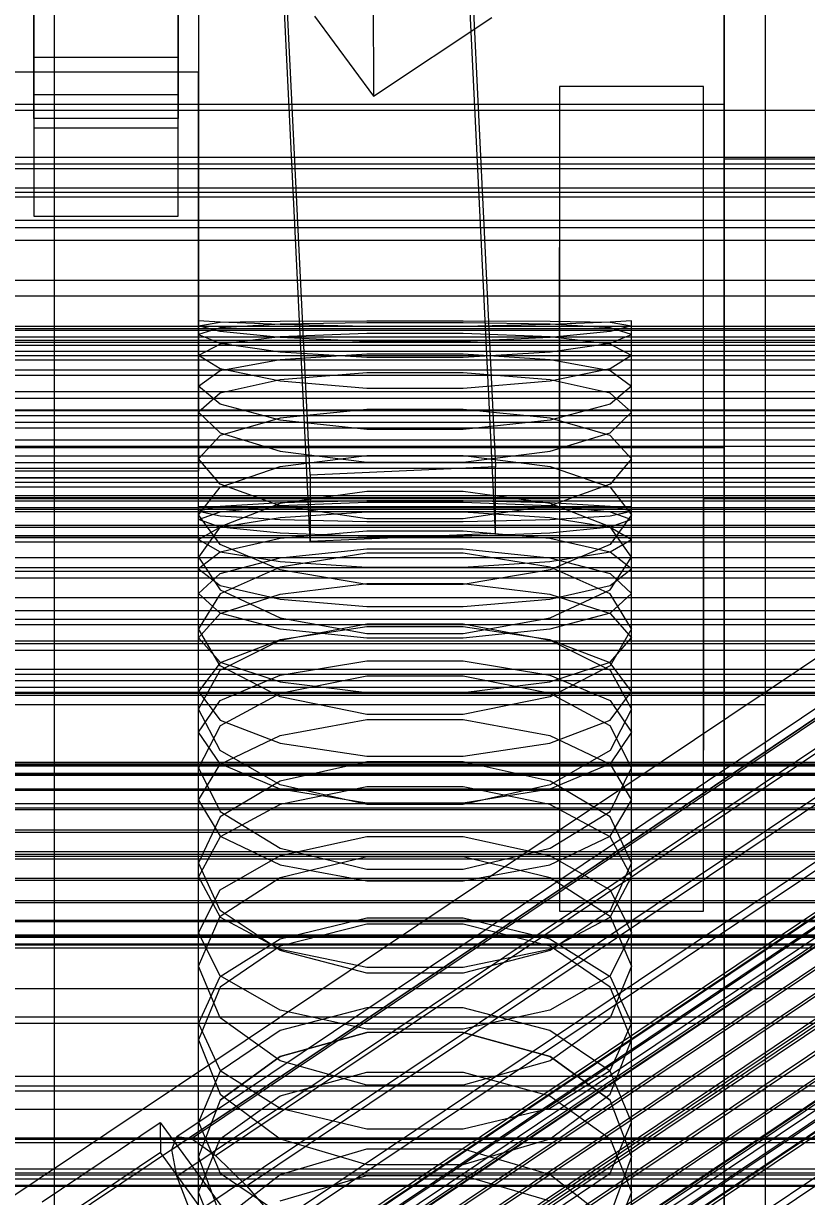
# Model space of a CAD drawing. Header units: millimetres. Extents: x -2500 to 58855, y -53268 to 6837.
# Drawn here: x 132 to 208, y -33967.7 to -33853.9 of the extents above; entities that cross this region are included whole.
import ezdxf

# ---------------------------------------------------------------- set-up
doc = ezdxf.new("R2010")
doc.units = ezdxf.units.MM
for name, color, linetype, lineweight in [('COTAS_O', 1, 'Continuous', 0), ('frontal_briquetadora', 7, 'Continuous', 0), ('frontal_C01', 7, 'Continuous', 0), ('frontal_C02', 7, 'Continuous', 0), ('frontal_C03', 7, 'Continuous', 0), ('frontal_secador', 7, 'Continuous', 0)]:
    doc.layers.add(name, color=color, linetype=linetype, lineweight=lineweight)
doc.dimstyles.new('R19_100', dxfattribs={"dimtxt": 250, "dimasz": 150, "dimexe": 150, "dimexo": 80, "dimgap": 100, "dimtad": 1, "dimtih": 1, "dimtoh": 1, "dimdsep": 46, "dimcen": 0.09, "dimadec": 0, "dimazin": 0, "dimtfac": 1, "dimtdec": 4, "dimtofl": 0, "dimtmove": 0, "dimatfit": 3, "dimfxl": 1, "dimtolj": 1, "dimtzin": 0, "dimarcsym": 0})

# ---------------------------------------------------------------- blocks, each defined once
blk = doc.blocks.new('*D39')
at = {"layer": 'COTAS_O', "color": 0, "lineweight": -2, "transparency": 16777216}
for p, q in [((-1725, -34320), (-1725, -33550)), ((1725, -34320), (1725, -33550)), ((-1575, -33700), (1575, -33700))]:
    blk.add_line(p, q, dxfattribs=at)
at = {"layer": 'COTAS_O', "color": 0, "transparency": 16777216}
for points in [[(-1575, -33675), (-1575, -33725), (-1725, -33700)], [(1575, -33675), (1575, -33725), (1725, -33700)]]:
    blk.add_solid(points, dxfattribs=at)
at = {"layer": 'Defpoints', "color": 0, "transparency": 16777216}
for p in [(1725, -33700), (-1725, -34400), (1725, -34400)]:
    blk.add_point(p, dxfattribs=at)
blk = doc.blocks.new('*D42')
at = {"layer": 'COTAS_O', "color": 0, "lineweight": -2, "transparency": 16777216}
for p, q in [((-570, -33700), (200, -33700)), ((50, -34750), (50, -33850)), ((-570, -34900), (200, -34900))]:
    blk.add_line(p, q, dxfattribs=at)
at = {"layer": 'COTAS_O', "color": 0, "transparency": 16777216}
for points in [[(25, -33850), (75, -33850), (50, -33700)], [(25, -34750), (75, -34750), (50, -34900)]]:
    blk.add_solid(points, dxfattribs=at)
at = {"layer": 'Defpoints', "color": 0, "transparency": 16777216}
for p in [(-650, -33700), (50, -33700), (-650, -34900)]:
    blk.add_point(p, dxfattribs=at)

msp = doc.modelspace()

# ---------------------------------------------------------------- linework, layer by layer
at = {"layer": 'frontal_briquetadora'}
for p, q in [((200, -33765), (200, -33920)), ((204, -33920), (204, -33765)), ((200, -33835.819), (200, -33854.32)), ((200, -33854.679), (200, -33841.77)), ((200, -33842.57), (200, -33855.32)), ((200, -33861.773), (200, -33843.865)), ((200, -33845.006), (200, -33862.803)), ((200, -33848.563), (200, -33859.811)), ((200, -33860.322), (200, -33849.302)), ((200, -33869.692), (200, -33852.858)), ((200, -33854.32), (200, -33870.936)), ((200, -33863.7), (200, -33854.679)), ((200, -33855.32), (200, -33864.056)), ((200, -33859.811), (200, -33866.154)), ((184, -33860), (184, -33940)), ((198, -33860), (184, -33860)), ((198, -33940), (198, -33860)), ((200, -33866.336), (200, -33860.322)), ((200, -33861.773), (-160, -33861.773)), ((200, -33877.066), (200, -33861.773)), ((200, -33862.803), (200, -33877.883)), ((200, -33867.047), (200, -33863.7)), ((200, -33864.056), (200, -33867.047)), ((200, -33866.154), (200, -33866.336)), ((480, -33867.047), (200, -33867.047)), ((200, -33883.135), (200, -33869.692)), ((200, -33870.936), (200, -33884.039)), ((184, -33880.454), (184, -33875.627)), ((198, -33880.454), (198, -33875.627)), ((200, -33888.245), (200, -33877.066)), ((200, -33877.883), (200, -33888.77)), ((184, -33889.153), (184, -33880.454)), ((198, -33889.153), (198, -33880.454)), ((151.08, -33882.856), (149, -33882.75)), ((149, -33900.75), (149, -33882.75)), ((149, -33883.222), (151.08, -33882.881)), ((151.08, -33883.775), (149, -33883.222)), ((149, -33901.201), (149, -33883.222)), ((151.08, -33883.423), (149, -33884.062)), ((151.08, -33882.881), (156.906, -33882.76)), ((156.906, -33883.094), (151.08, -33882.856)), ((156.906, -33883.063), (151.08, -33883.423)), ((156.906, -33884.371), (151.08, -33883.775)), ((156.906, -33882.76), (165.326, -33882.752)), ((165.326, -33882.922), (156.906, -33883.063)), ((165.326, -33883.285), (156.906, -33883.094)), ((165.326, -33882.752), (174.674, -33882.752)), ((174.674, -33882.922), (165.326, -33882.922)), ((174.674, -33883.285), (165.326, -33883.285)), ((174.674, -33882.752), (183.094, -33882.76)), ((183.094, -33883.063), (174.674, -33882.922)), ((183.094, -33883.094), (174.674, -33883.285)), ((183.094, -33882.76), (188.92, -33882.881)), ((188.92, -33882.856), (183.094, -33883.094)), ((188.92, -33883.423), (183.094, -33883.063)), ((188.92, -33883.775), (183.094, -33884.371)), ((191, -33882.75), (188.92, -33882.856)), ((188.92, -33882.881), (191, -33883.222)), ((191, -33883.222), (188.92, -33883.775)), ((191, -33884.062), (188.92, -33883.423)), ((191, -33900.75), (191, -33882.75)), ((191, -33901.201), (191, -33883.222)), ((200, -33883.253), (200, -33882.75)), ((200, -33883.285), (200, -33882.75)), ((200, -33882.75), (200, -33883.222)), ((200, -33891.871), (200, -33883.135)), ((200, -33883.222), (200, -33884.7)), ((200, -33884.763), (200, -33883.253)), ((200, -33884.826), (200, -33883.285)), ((149, -33902.002), (149, -33884.062)), ((149, -33884.062), (151.08, -33884.912)), ((156.906, -33884.304), (151.08, -33885.021)), ((151.08, -33884.912), (156.906, -33885.746)), ((165.326, -33883.964), (156.906, -33884.304)), ((165.326, -33884.761), (156.906, -33884.371)), ((174.674, -33883.964), (165.326, -33883.964)), ((174.674, -33884.761), (165.326, -33884.761)), ((183.094, -33884.304), (174.674, -33883.964)), ((183.094, -33884.371), (174.674, -33884.761)), ((188.92, -33885.021), (183.094, -33884.304)), ((183.094, -33885.746), (188.92, -33884.912)), ((188.92, -33884.912), (191, -33884.062)), ((191, -33902.002), (191, -33884.062)), ((200, -33884.039), (200, -33892.346)), ((200, -33884.7), (200, -33887.18)), ((200, -33887.273), (200, -33884.763)), ((200, -33887.368), (200, -33884.826)), ((151.08, -33885.021), (149, -33886.106)), ((149, -33903.952), (149, -33886.106)), ((151.08, -33887.4), (149, -33886.106)), ((156.906, -33885.746), (165.326, -33886.268)), ((156.906, -33886.485), (165.326, -33885.947)), ((165.326, -33885.947), (174.674, -33885.947)), ((174.674, -33886.268), (183.094, -33885.746)), ((174.674, -33885.947), (183.094, -33886.485)), ((191, -33886.106), (188.92, -33885.021)), ((191, -33886.106), (188.92, -33887.4)), ((191, -33903.952), (191, -33886.106)), ((151.08, -33887.559), (156.906, -33886.485)), ((165.326, -33886.268), (174.674, -33886.268)), ((183.094, -33886.485), (188.92, -33887.559)), ((200, -33887.18), (200, -33890.655)), ((149, -33889.086), (151.08, -33887.559)), ((156.906, -33888.59), (151.08, -33887.4)), ((165.326, -33887.791), (156.906, -33888.46)), ((174.674, -33887.791), (165.326, -33887.791)), ((183.094, -33888.46), (174.674, -33887.791)), ((188.92, -33887.4), (183.094, -33888.59)), ((188.92, -33887.559), (191, -33889.086)), ((200, -33890.779), (200, -33887.273)), ((200, -33890.905), (200, -33887.368)), ((200, -33894.218), (200, -33888.245)), ((151.08, -33890.822), (149, -33889.086)), ((149, -33906.796), (149, -33889.086)), ((156.906, -33888.46), (151.08, -33889.77)), ((165.326, -33889.308), (156.906, -33888.59)), ((174.674, -33889.308), (165.326, -33889.308)), ((183.094, -33888.59), (174.674, -33889.308)), ((188.92, -33889.77), (183.094, -33888.46)), ((184, -33900), (184, -33889.153)), ((191, -33889.086), (188.92, -33890.822)), ((191, -33906.796), (191, -33889.086)), ((198, -33900), (198, -33889.153)), ((200, -33888.77), (200, -33894.399)), ((151.08, -33889.77), (149, -33891.591)), ((191, -33891.591), (188.92, -33889.77)), ((200, -33890.655), (200, -33895.117)), ((149, -33909.185), (149, -33891.591)), ((149, -33891.591), (151.08, -33893.618)), ((156.906, -33892.364), (151.08, -33890.822)), ((165.326, -33891.333), (156.906, -33892.198)), ((174.674, -33891.333), (165.326, -33891.333)), ((183.094, -33892.198), (174.674, -33891.333)), ((188.92, -33890.822), (183.094, -33892.364)), ((188.92, -33893.618), (191, -33891.591)), ((191, -33909.185), (191, -33891.591)), ((200, -33895.272), (200, -33890.779)), ((200, -33895.428), (200, -33890.905)), ((156.906, -33892.198), (151.08, -33893.859)), ((165.326, -33893.278), (156.906, -33892.364)), ((183.094, -33892.364), (174.674, -33893.277)), ((188.92, -33893.859), (183.094, -33892.198)), ((200, -33895.045), (200, -33891.871)), ((200, -33892.346), (200, -33895.045)), ((151.08, -33893.859), (149, -33896.116)), ((151.08, -33893.618), (156.906, -33895.393)), ((174.674, -33893.277), (165.326, -33893.278)), ((183.094, -33895.393), (188.92, -33893.618)), ((191, -33896.116), (188.92, -33893.859)), ((200, -33895.045), (-160, -33895.045)), ((200, -33894.399), (200, -33894.218)), ((200, -33895.117), (200, -33900.553)), ((151.08, -33898.576), (149, -33896.116)), ((149, -33913.502), (149, -33896.116)), ((156.906, -33895.393), (165.326, -33896.435)), ((156.906, -33896.858), (165.326, -33895.8)), ((165.326, -33895.8), (174.674, -33895.8)), ((174.674, -33896.435), (183.094, -33895.393)), ((174.674, -33895.8), (183.094, -33896.858)), ((191, -33896.116), (188.92, -33898.576)), ((191, -33913.502), (191, -33896.116)), ((200, -33900.739), (200, -33895.272)), ((200, -33900.925), (200, -33895.428)), ((151.08, -33898.867), (156.906, -33896.858)), ((165.326, -33896.435), (174.674, -33896.435)), ((183.094, -33896.858), (188.92, -33898.867)), ((156.906, -33900.697), (151.08, -33898.576)), ((188.92, -33898.576), (183.094, -33900.697)), ((149, -33901.553), (151.08, -33898.867)), ((165.326, -33899.285), (156.906, -33900.472)), ((174.674, -33899.285), (165.326, -33899.285)), ((183.094, -33900.472), (174.674, -33899.285)), ((188.92, -33898.867), (191, -33901.553)), ((184, -33900), (-194, -33900)), ((149, -33900.75), (151.08, -33900.75)), ((151.08, -33900.754), (149, -33901.201)), ((156.907, -33900.395), (151.08, -33900.754)), ((156.906, -33900.472), (151.08, -33902.709)), ((151.08, -33901.257), (156.907, -33900.66)), ((151.08, -33900.75), (156.907, -33900.75)), ((165.326, -33901.931), (156.906, -33900.697)), ((165.327, -33900.196), (156.907, -33900.395)), ((156.907, -33900.66), (165.327, -33900.329)), ((156.907, -33900.75), (165.327, -33900.75)), ((174.673, -33900.196), (165.327, -33900.196)), ((165.327, -33900.329), (174.673, -33900.329)), ((165.327, -33900.75), (174.673, -33900.75)), ((183.093, -33900.395), (174.673, -33900.196)), ((174.673, -33900.329), (183.093, -33900.66)), ((174.673, -33900.75), (183.093, -33900.75)), ((183.094, -33900.697), (174.674, -33901.931)), ((188.92, -33900.754), (183.093, -33900.395)), ((183.093, -33900.66), (188.92, -33901.257)), ((183.093, -33900.75), (188.92, -33900.75)), ((188.92, -33902.709), (183.094, -33900.472)), ((184, -33900), (184, -33910.847)), ((188.92, -33900.75), (191, -33900.75)), ((191, -33901.201), (188.92, -33900.754)), ((210, -33900), (198, -33900)), ((198, -33900), (198, -33910.847)), ((200, -33900.553), (200, -33906.951)), ((200, -33907.167), (200, -33900.739)), ((149, -33901.201), (151.08, -33901.648)), ((149, -33902.002), (151.08, -33901.257)), ((151.08, -33904.442), (149, -33901.553)), ((149, -33918.691), (149, -33901.553)), ((151.08, -33902.746), (149, -33902.002)), ((151.08, -33901.648), (156.907, -33902.006)), ((151.08, -33902.762), (156.907, -33901.809)), ((156.907, -33901.809), (165.327, -33901.279)), ((156.907, -33902.006), (165.327, -33902.205)), ((174.674, -33901.931), (165.326, -33901.931)), ((165.327, -33901.279), (174.673, -33901.279)), ((174.673, -33901.279), (183.093, -33901.809)), ((174.673, -33902.205), (183.093, -33902.006)), ((183.093, -33902.006), (188.92, -33901.648)), ((183.093, -33901.809), (188.92, -33902.762)), ((188.92, -33901.648), (191, -33901.201)), ((188.92, -33901.257), (191, -33902.002)), ((191, -33901.553), (188.92, -33904.442)), ((191, -33902.002), (188.92, -33902.746)), ((191, -33918.691), (191, -33901.553)), ((200, -33907.383), (200, -33900.925)), ((151.08, -33902.709), (149, -33905.679)), ((149, -33903.952), (151.08, -33902.762)), ((156.907, -33903.344), (151.08, -33902.746)), ((165.327, -33903.131), (156.907, -33903.856)), ((165.327, -33902.205), (174.673, -33902.205)), ((174.673, -33903.131), (165.327, -33903.131)), ((183.093, -33903.856), (174.673, -33903.131)), ((188.92, -33902.746), (183.093, -33903.344)), ((191, -33905.679), (188.92, -33902.709)), ((188.92, -33902.762), (191, -33903.952)), ((149, -33903.952), (151.08, -33905.141)), ((156.907, -33903.856), (151.08, -33905.165)), ((165.327, -33903.675), (156.907, -33903.344)), ((174.673, -33903.675), (165.327, -33903.675)), ((183.093, -33903.344), (174.673, -33903.675)), ((188.92, -33905.165), (183.093, -33903.856)), ((188.92, -33905.141), (191, -33903.952)), ((151.08, -33905.165), (149, -33906.796)), ((156.906, -33906.903), (151.08, -33904.442)), ((151.08, -33905.141), (156.907, -33906.095)), ((165.326, -33905.267), (156.906, -33906.643)), ((156.907, -33905.719), (165.327, -33904.863)), ((174.674, -33905.267), (165.326, -33905.267)), ((165.327, -33904.863), (174.673, -33904.863)), ((174.673, -33904.863), (183.093, -33905.719)), ((183.094, -33906.643), (174.674, -33905.267)), ((183.093, -33906.095), (188.92, -33905.141)), ((188.92, -33904.442), (183.094, -33906.903)), ((191, -33906.796), (188.92, -33905.165)), ((149, -33922.627), (149, -33905.679)), ((149, -33905.679), (151.08, -33908.849)), ((151.08, -33907.261), (156.907, -33905.719)), ((156.907, -33906.095), (165.327, -33906.624)), ((174.673, -33906.624), (183.093, -33906.095)), ((183.093, -33905.719), (188.92, -33907.261)), ((188.92, -33908.849), (191, -33905.679)), ((191, -33922.627), (191, -33905.679)), ((149, -33906.796), (151.08, -33908.427)), ((149, -33909.185), (151.08, -33907.261)), ((156.906, -33906.643), (151.08, -33909.219)), ((165.326, -33908.325), (156.906, -33906.903)), ((165.327, -33906.624), (174.673, -33906.624)), ((183.094, -33906.903), (174.674, -33908.325)), ((188.92, -33909.219), (183.094, -33906.643)), ((188.92, -33908.427), (191, -33906.796)), ((188.92, -33907.261), (191, -33909.185)), ((200, -33906.951), (200, -33914.294)), ((200, -33914.539), (200, -33907.167)), ((200, -33914.784), (200, -33907.383)), ((151.08, -33908.427), (156.907, -33909.735)), ((151.08, -33908.849), (156.906, -33911.534)), ((156.907, -33909.253), (165.327, -33908.203)), ((174.674, -33908.325), (165.326, -33908.325)), ((165.327, -33908.203), (174.673, -33908.203)), ((174.673, -33908.203), (183.093, -33909.253)), ((183.093, -33909.735), (188.92, -33908.427)), ((183.094, -33911.534), (188.92, -33908.849)), ((151.08, -33911.108), (149, -33909.185)), ((151.08, -33909.219), (149, -33912.608)), ((151.08, -33911.144), (156.907, -33909.253)), ((156.907, -33909.735), (165.327, -33910.461)), ((174.673, -33910.461), (183.093, -33909.735)), ((183.093, -33909.253), (188.92, -33911.144)), ((191, -33909.185), (188.92, -33911.108)), ((191, -33912.608), (188.92, -33909.219)), ((149, -33913.502), (151.08, -33911.144)), ((156.907, -33912.651), (151.08, -33911.108)), ((165.327, -33910.461), (174.673, -33910.461)), ((188.92, -33911.108), (183.093, -33912.651)), ((184, -33910.847), (184, -33919.546)), ((188.92, -33911.144), (191, -33913.502)), ((198, -33910.847), (198, -33919.546)), ((156.906, -33911.534), (165.326, -33913.08)), ((156.906, -33913.701), (165.326, -33912.14)), ((165.326, -33912.14), (174.674, -33912.14)), ((174.674, -33913.08), (183.094, -33911.534)), ((174.674, -33912.14), (183.094, -33913.701)), ((151.08, -33916.193), (149, -33912.608)), ((149, -33929.238), (149, -33912.608)), ((165.327, -33912.428), (156.907, -33913.668)), ((165.327, -33913.507), (156.907, -33912.651)), ((165.326, -33913.08), (174.674, -33913.08)), ((174.673, -33912.428), (165.327, -33912.428)), ((183.093, -33913.668), (174.673, -33912.428)), ((183.093, -33912.651), (174.673, -33913.507)), ((191, -33912.608), (188.92, -33916.193)), ((191, -33929.238), (191, -33912.608)), ((149, -33913.502), (151.08, -33915.861)), ((156.907, -33913.668), (151.08, -33915.903)), ((151.08, -33916.61), (156.906, -33913.701)), ((174.673, -33913.507), (165.327, -33913.507)), ((188.92, -33915.903), (183.093, -33913.668)), ((183.094, -33913.701), (188.92, -33916.61)), ((188.92, -33915.861), (191, -33913.502)), ((200, -33914.294), (200, -33922.563)), ((200, -33922.836), (200, -33914.539)), ((200, -33923.11), (200, -33914.784)), ((151.08, -33915.903), (149, -33918.691)), ((149, -33920.41), (151.08, -33916.61)), ((151.08, -33915.861), (156.907, -33917.752)), ((156.906, -33919.209), (151.08, -33916.193)), ((156.907, -33917.096), (165.327, -33915.73)), ((165.327, -33915.73), (174.673, -33915.73)), ((174.673, -33915.73), (183.093, -33917.096)), ((183.093, -33917.752), (188.92, -33915.861)), ((188.92, -33916.193), (183.094, -33919.209)), ((191, -33918.691), (188.92, -33915.903)), ((188.92, -33916.61), (191, -33920.41)), ((151.08, -33919.558), (156.907, -33917.096)), ((165.326, -33917.209), (156.906, -33918.891)), ((156.907, -33917.752), (165.327, -33918.801)), ((174.674, -33917.209), (165.326, -33917.209)), ((174.673, -33918.801), (183.093, -33917.752)), ((183.094, -33918.891), (174.674, -33917.209)), ((183.093, -33917.096), (188.92, -33919.558)), ((149, -33918.691), (151.08, -33921.478)), ((156.906, -33918.891), (151.08, -33922.018)), ((165.327, -33918.801), (174.673, -33918.801)), ((188.92, -33922.018), (183.094, -33918.891)), ((188.92, -33921.478), (191, -33918.691)), ((200, -33920), (-160, -33920)), ((149, -33922.627), (151.08, -33919.558)), ((165.326, -33920.937), (156.906, -33919.209)), ((183.094, -33919.209), (174.674, -33920.937)), ((184, -33919.546), (184, -33924.373)), ((188.92, -33919.558), (191, -33922.627)), ((198, -33919.546), (198, -33924.373)), ((204, -33920), (200, -33920)), ((200, -33920), (200, -34100)), ((204, -34100), (204, -33920)), ((151.08, -33924.402), (149, -33920.41)), ((149, -33936.682), (149, -33920.41)), ((156.907, -33922.955), (165.327, -33921.403)), ((174.674, -33920.937), (165.326, -33920.937)), ((165.327, -33921.403), (174.673, -33921.403)), ((174.673, -33921.403), (183.093, -33922.955)), ((191, -33920.41), (188.92, -33924.402)), ((191, -33936.682), (191, -33920.41)), ((151.08, -33922.018), (149, -33926.087)), ((151.08, -33921.478), (156.907, -33923.713)), ((183.093, -33923.713), (188.92, -33921.478)), ((191, -33926.087), (188.92, -33922.018)), ((151.08, -33925.697), (149, -33922.627)), ((151.08, -33925.751), (156.907, -33922.955)), ((183.093, -33922.955), (188.92, -33925.751)), ((191, -33922.627), (188.92, -33925.697)), ((200, -33922.563), (200, -33931.737)), ((200, -33932.038), (200, -33922.836)), ((200, -33932.339), (200, -33923.11)), ((156.906, -33927.741), (151.08, -33924.402)), ((156.907, -33923.713), (165.327, -33924.953)), ((174.673, -33924.953), (183.093, -33923.713)), ((188.92, -33924.402), (183.094, -33927.741)), ((149, -33929.238), (151.08, -33925.751)), ((156.907, -33928.158), (151.08, -33925.697)), ((165.326, -33925.528), (156.906, -33927.39)), ((174.674, -33925.528), (165.326, -33925.528)), ((165.327, -33924.953), (174.673, -33924.953)), ((183.094, -33927.39), (174.674, -33925.528)), ((188.92, -33925.697), (183.093, -33928.158)), ((188.92, -33925.751), (191, -33929.238)), ((149, -33942.099), (149, -33926.087)), ((149, -33926.087), (151.08, -33930.345)), ((188.92, -33930.345), (191, -33926.087)), ((191, -33942.099), (191, -33926.087)), ((156.906, -33927.39), (151.08, -33930.837)), ((165.326, -33929.647), (156.906, -33927.741)), ((165.327, -33927.928), (156.907, -33929.662)), ((165.327, -33929.524), (156.907, -33928.158)), ((174.673, -33927.928), (165.327, -33927.928)), ((183.093, -33929.662), (174.673, -33927.928)), ((183.093, -33928.158), (174.673, -33929.524)), ((183.094, -33927.741), (174.674, -33929.647)), ((188.92, -33930.837), (183.094, -33927.39)), ((149, -33929.238), (151.08, -33932.725)), ((188.92, -33932.725), (191, -33929.238)), ((156.907, -33929.662), (151.08, -33932.786)), ((151.08, -33930.345), (156.906, -33933.895)), ((174.674, -33929.647), (165.326, -33929.647)), ((174.673, -33929.524), (165.327, -33929.524)), ((188.92, -33932.786), (183.093, -33929.662)), ((183.094, -33933.895), (188.92, -33930.345)), ((151.08, -33930.837), (149, -33935.302)), ((191, -33935.302), (188.92, -33930.837)), ((151.08, -33932.725), (156.907, -33935.521)), ((156.907, -33934.597), (165.327, -33932.744)), ((165.327, -33932.744), (174.673, -33932.744)), ((174.673, -33932.744), (183.093, -33934.597)), ((183.093, -33935.521), (188.92, -33932.725)), ((200, -33931.737), (200, -33941.791)), ((200, -33942.119), (200, -33932.038)), ((200, -33942.448), (200, -33932.339)), ((151.08, -33932.786), (149, -33936.682)), ((156.906, -33933.895), (165.326, -33935.917)), ((174.674, -33935.917), (183.094, -33933.895)), ((191, -33936.682), (188.92, -33932.786)), ((151.08, -33937.935), (156.907, -33934.597)), ((156.906, -33936.726), (165.326, -33934.689)), ((165.326, -33934.689), (174.674, -33934.689)), ((174.674, -33934.689), (183.094, -33936.726)), ((183.093, -33934.597), (188.92, -33937.935)), ((151.08, -33939.949), (149, -33935.302)), ((149, -33950.89), (149, -33935.302)), ((156.907, -33935.521), (165.327, -33937.073)), ((165.326, -33935.917), (174.674, -33935.917)), ((174.673, -33937.073), (183.093, -33935.521)), ((191, -33935.302), (188.92, -33939.949)), ((191, -33950.89), (191, -33935.302)), ((149, -33936.682), (151.08, -33940.578)), ((151.08, -33940.485), (156.906, -33936.726)), ((165.327, -33937.073), (174.673, -33937.073)), ((183.094, -33936.726), (188.92, -33940.485)), ((188.92, -33940.578), (191, -33936.682)), ((149, -33942.099), (151.08, -33937.935)), ((188.92, -33937.935), (191, -33942.099)), ((149, -33945.334), (151.08, -33940.485)), ((156.906, -33943.808), (151.08, -33939.949)), ((151.08, -33940.578), (156.907, -33943.702)), ((156.907, -33942.681), (165.327, -33940.653)), ((165.327, -33940.653), (174.673, -33940.653)), ((174.673, -33940.653), (183.093, -33942.681)), ((183.093, -33943.702), (188.92, -33940.578)), ((188.92, -33939.949), (183.094, -33943.808)), ((184, -33940), (198, -33940)), ((188.92, -33940.485), (191, -33945.334)), ((165.326, -33941.254), (156.906, -33943.404)), ((174.674, -33941.254), (165.326, -33941.254)), ((183.094, -33943.404), (174.674, -33941.254)), ((200, -33941.791), (200, -33952.701)), ((151.08, -33946.262), (149, -33942.099)), ((151.08, -33946.334), (156.907, -33942.681)), ((183.093, -33942.681), (188.92, -33946.334)), ((191, -33942.099), (188.92, -33946.262)), ((200, -33953.056), (200, -33942.119)), ((200, -33953.411), (200, -33942.448)), ((156.906, -33943.404), (151.08, -33947.366)), ((165.326, -33946.001), (156.906, -33943.808)), ((156.907, -33943.702), (165.327, -33945.436)), ((174.673, -33945.436), (183.093, -33943.702)), ((183.094, -33943.808), (174.674, -33946.001)), ((188.92, -33947.366), (183.094, -33943.404)), ((151.08, -33950.361), (149, -33945.334)), ((149, -33960.462), (149, -33945.334)), ((149, -33950.89), (151.08, -33946.334)), ((156.907, -33949.6), (151.08, -33946.262)), ((174.674, -33946.001), (165.326, -33946.001)), ((165.327, -33945.436), (174.673, -33945.436)), ((188.92, -33946.262), (183.093, -33949.6)), ((191, -33945.334), (188.92, -33950.361)), ((188.92, -33946.334), (191, -33950.89)), ((191, -33960.462), (191, -33945.334)), ((151.08, -33947.366), (149, -33952.465)), ((191, -33952.465), (188.92, -33947.366)), ((165.327, -33949.368), (156.907, -33951.565)), ((165.327, -33951.453), (156.907, -33949.6)), ((174.673, -33949.368), (165.327, -33949.368)), ((183.093, -33951.565), (174.673, -33949.368)), ((183.093, -33949.6), (174.673, -33951.453)), ((149, -33950.89), (151.08, -33955.446)), ((156.906, -33954.52), (151.08, -33950.361)), ((188.92, -33950.361), (183.094, -33954.52)), ((188.92, -33955.446), (191, -33950.89)), ((156.907, -33951.565), (151.08, -33955.525)), ((165.326, -33951.768), (156.906, -33954.085)), ((156.906, -33954.085), (165.326, -33951.768)), ((174.674, -33951.768), (165.326, -33951.768)), ((174.673, -33951.453), (165.327, -33951.453)), ((183.094, -33954.085), (174.674, -33951.768)), ((174.674, -33951.768), (183.094, -33954.085)), ((188.92, -33955.525), (183.093, -33951.565)), ((149, -33967.266), (149, -33952.465)), ((149, -33952.465), (151.08, -33957.738)), ((188.92, -33957.738), (191, -33952.465)), ((191, -33967.266), (191, -33952.465)), ((200, -33952.701), (200, -33964.438)), ((200, -33964.818), (200, -33953.056)), ((156.906, -33954.085), (151.08, -33958.344)), ((151.08, -33958.344), (156.906, -33954.085)), ((188.92, -33958.344), (183.094, -33954.085)), ((183.094, -33954.085), (188.92, -33958.344)), ((200, -33965.199), (200, -33953.411)), ((151.08, -33955.525), (149, -33960.462)), ((151.08, -33955.446), (156.907, -33959.099)), ((165.326, -33956.878), (156.906, -33954.52)), ((183.094, -33954.52), (174.674, -33956.878)), ((183.093, -33959.099), (188.92, -33955.446)), ((191, -33960.462), (188.92, -33955.525)), ((156.907, -33957.922), (165.327, -33955.615)), ((165.327, -33955.615), (174.673, -33955.615)), ((174.673, -33955.615), (183.093, -33957.922)), ((151.08, -33957.738), (156.906, -33962.092)), ((174.674, -33956.878), (165.326, -33956.878)), ((183.094, -33962.092), (188.92, -33957.738)), ((151.08, -33958.344), (149, -33963.807)), ((151.08, -33962.081), (156.907, -33957.922)), ((183.093, -33957.922), (188.92, -33962.081)), ((191, -33963.807), (188.92, -33958.344)), ((156.907, -33959.099), (165.327, -33961.127)), ((174.673, -33961.127), (183.093, -33959.099)), ((149, -33960.462), (151.08, -33965.4)), ((165.327, -33961.127), (174.673, -33961.127)), ((188.92, -33965.4), (191, -33960.462)), ((149, -33967.266), (151.08, -33962.081)), ((156.906, -33962.092), (165.326, -33964.556)), ((174.674, -33964.556), (183.094, -33962.092)), ((188.92, -33962.081), (191, -33967.266)), ((156.906, -33965.539), (165.326, -33963.061)), ((165.326, -33963.061), (174.674, -33963.061)), ((174.674, -33963.061), (183.094, -33965.539)), ((151.08, -33969.438), (149, -33963.807)), ((149, -33978.088), (149, -33963.807)), ((165.326, -33964.556), (174.674, -33964.556)), ((191, -33963.807), (188.92, -33969.438)), ((191, -33978.088), (191, -33963.807)), ((200, -33964.438), (200, -33976.973)), ((151.08, -33965.4), (156.907, -33969.359)), ((151.08, -33970.084), (156.906, -33965.539)), ((156.907, -33968.093), (165.327, -33965.624)), ((165.327, -33965.624), (174.673, -33965.624)), ((174.673, -33965.624), (183.093, -33968.093)), ((183.093, -33969.359), (188.92, -33965.4)), ((183.094, -33965.539), (188.92, -33970.084)), ((200, -33977.377), (200, -33964.818)), ((200, -33977.782), (200, -33965.199)), ((151.08, -33972.452), (149, -33967.266)), ((191, -33967.266), (188.92, -33972.452))]:
    msp.add_line(p, q, dxfattribs=at)
at = {"layer": 'frontal_C01'}
for p, q in [((133, -33860.834), (133, -33815.36)), ((147, -33815.36), (147, -33860.834)), ((133, -33818.562), (133, -33864.035)), ((147, -33864.035), (147, -33818.562)), ((174.943, -33838.098), (177.811, -33896.918)), ((159.83, -33897.704), (156.962, -33838.885)), ((177.811, -33903.322), (174.943, -33844.503)), ((159.83, -33904.109), (156.962, -33845.29)), ((165.926, -33845.574), (165.983, -33860.942)), ((133, -33863.101), (133, -33847.733)), ((133, -33857.206), (133, -33847.733)), ((147, -33847.733), (147, -33863.101)), ((147, -33847.733), (147, -33857.206)), ((149, -33852.215), (149, -33858.619)), ((149, -33852.215), (149, -33897.31)), ((160.247, -33853.184), (165.983, -33860.942)), ((165.983, -33860.942), (177.451, -33853.331)), ((147, -33857.206), (133, -33857.206)), ((133, -33857.206), (133, -33872.575)), ((147, -33872.575), (147, -33857.206)), ((149, -33858.619), (131, -33858.619)), ((149, -33903.713), (149, -33858.619)), ((147, -33860.834), (133, -33860.834)), ((133, -33860.834), (133, -33864.035)), ((147, -33864.035), (147, -33860.834)), ((147, -33863.101), (133, -33863.101)), ((133, -33863.101), (133, -33872.575)), ((147, -33872.575), (147, -33863.101)), ((133, -33864.035), (147, -33864.035)), ((133, -33872.575), (147, -33872.575)), ((-425, -33891.431), (425, -33891.431)), ((149, -33897.31), (131, -33897.31)), ((149, -33903.713), (149, -33897.31)), ((177.811, -33896.918), (159.83, -33897.704)), ((177.811, -33903.322), (177.811, -33896.918)), ((159.83, -33897.704), (159.83, -33904.109)), ((425, -33902.8), (-425, -33902.8)), ((131, -33903.713), (149, -33903.713)), ((159.83, -33904.109), (177.811, -33903.322)), ((425, -33907.696), (-425, -33907.696)), ((-425, -33919.065), (425, -33919.065))]:
    msp.add_line(p, q, dxfattribs=at)
at = {"layer": 'frontal_C02'}
for p, q in [((146.872, -33961.869), (331.181, -33838.385)), ((148.32, -33962.066), (332.629, -33838.582)), ((146.383, -33963.112), (330.692, -33839.628)), ((150.629, -33963.69), (334.938, -33840.206)), ((141.045, -33985.835), (354.844, -33842.594)), ((141.218, -33985.395), (355.017, -33842.153)), ((141.731, -33985.465), (355.53, -33842.223)), ((142.549, -33986.04), (356.348, -33842.799)), ((146.887, -33965.712), (331.197, -33842.228)), ((141.224, -33986.756), (355.022, -33843.515)), ((143.617, -33987.082), (357.415, -33843.84)), ((153.641, -33966.63), (337.95, -33843.146)), ((141.742, -33988.095), (355.541, -33844.854)), ((144.861, -33988.519), (358.659, -33845.278)), ((148.35, -33969.489), (332.659, -33846.005)), ((142.565, -33989.76), (356.363, -33846.518)), ((359.995, -33847.012), (146.196, -33990.254)), ((157.152, -33970.686), (341.461, -33847.202)), ((143.635, -33991.638), (357.434, -33848.396)), ((147.533, -33992.168), (361.332, -33848.926)), ((144.881, -33993.6), (358.68, -33850.359)), ((150.672, -33974.188), (334.981, -33850.704)), ((148.779, -33994.13), (362.578, -33850.889)), ((146.218, -33995.514), (360.017, -33852.273)), ((149.85, -33996.008), (363.648, -33852.767)), ((345.231, -33852.098), (160.922, -33975.582)), ((147.554, -33997.249), (361.352, -33854.008)), ((150.672, -33997.673), (364.471, -33854.432)), ((148.798, -33998.686), (362.596, -33855.445)), ((149.865, -33999.728), (363.664, -33856.487)), ((151.191, -33999.012), (364.989, -33855.77)), ((153.694, -33979.488), (338.003, -33856.004)), ((150.683, -34000.304), (364.482, -33857.062)), ((151.196, -34000.373), (364.995, -33857.132)), ((151.369, -33999.933), (365.168, -33856.691)), ((164.693, -33980.983), (349.002, -33857.499)), ((157.211, -33985.027), (341.52, -33861.543)), ((168.21, -33986.523), (352.519, -33863.039)), ((-311.15, -33866.868), (311.15, -33866.868)), ((-311.15, -33867.504), (311.15, -33867.504)), ((160.982, -33990.429), (345.291, -33866.945)), ((-311.15, -33867.962), (311.15, -33867.962)), ((171.232, -33991.823), (355.541, -33868.339)), ((-311.15, -33869.827), (311.15, -33869.827)), ((-311.15, -33870.711), (311.15, -33870.711)), ((164.752, -33995.325), (349.061, -33871.841)), ((-311.15, -33873.678), (311.15, -33873.678)), ((-311.15, -33874.928), (311.15, -33874.928)), ((-311.15, -33878.795), (311.15, -33878.795)), ((-311.15, -33880.326), (311.15, -33880.326)), ((-440, -33883.258), (440, -33883.258)), ((-440, -33883.484), (440, -33883.484)), ((-440, -33883.646), (440, -33883.646)), ((-440, -33884.307), (440, -33884.307)), ((-440, -33884.62), (440, -33884.62)), ((311.15, -33884.829), (-311.15, -33884.829)), ((-440, -33885.671), (440, -33885.671)), ((-440, -33886.114), (440, -33886.114)), ((-311.15, -33886.536), (311.15, -33886.536)), ((-440, -33887.484), (440, -33887.484)), ((-440, -33888.027), (440, -33888.027)), ((440, -33889.622), (-440, -33889.622)), ((-440, -33890.227), (440, -33890.227)), ((-311.15, -33891.369), (311.15, -33891.369)), ((-440, -33891.94), (440, -33891.94)), ((-440, -33892.566), (440, -33892.566)), ((-311.15, -33893.136), (311.15, -33893.136)), ((-440, -33894.278), (440, -33894.278)), ((-440, -33894.883), (440, -33894.883)), ((-440, -33896.479), (440, -33896.479)), ((-440, -33897.021), (440, -33897.021)), ((-440, -33898.392), (440, -33898.392)), ((-311.15, -33897.969), (311.15, -33897.969)), ((-440, -33898.834), (440, -33898.834)), ((-311.15, -33899.676), (311.15, -33899.676)), ((-440, -33899.886), (440, -33899.886)), ((-440, -33900.199), (440, -33900.199)), ((-440, -33900.86), (440, -33900.86)), ((-440, -33901.022), (440, -33901.022)), ((-440, -33901.247), (440, -33901.247)), ((228.298, -33902.474), (130, -33968.332)), ((-311.15, -33904.18), (311.15, -33904.18)), ((-311.15, -33905.71), (311.15, -33905.71)), ((130, -33974.073), (228.298, -33908.215)), ((-311.15, -33909.578), (311.15, -33909.578)), ((-311.15, -33910.827), (311.15, -33910.827)), ((-450, -33914.05), (450, -33914.05)), ((-311.15, -33913.795), (311.15, -33913.795)), ((-311.15, -33914.678), (311.15, -33914.678)), ((-311.15, -33916.544), (311.15, -33916.544)), ((-311.15, -33917.001), (311.15, -33917.001)), ((-311.15, -33917.637), (311.15, -33917.637)), ((450, -33925.74), (-450, -33925.74)), ((450, -33947.522), (-450, -33947.522)), ((-450, -33959.212), (450, -33959.212)), ((133.809, -33968.184), (145.277, -33960.501)), ((145.277, -33960.501), (145.289, -33963.424)), ((145.277, -33960.501), (172.809, -33998.094)), ((146.383, -33963.112), (146.872, -33961.869)), ((146.872, -33961.869), (148.32, -33962.066)), ((148.32, -33962.066), (150.629, -33963.69)), ((145.289, -33963.424), (133.821, -33971.107)), ((172.821, -34001.017), (145.289, -33963.424)), ((146.887, -33965.712), (146.383, -33963.112)), ((150.629, -33963.69), (153.641, -33966.63)), ((148.35, -33969.489), (146.887, -33965.712)), ((153.641, -33966.63), (157.152, -33970.686))]:
    msp.add_line(p, q, dxfattribs=at)
at = {"layer": 'frontal_C03'}
for p, q in [((-450, -33885.09), (450, -33885.09)), ((450, -33895.862), (-450, -33895.862)), ((250, -33897.967), (0, -33897.967)), ((-250, -33902.565), (250, -33902.565)), ((-250, -33903.565), (250, -33903.565)), ((-250, -33903.745), (250, -33903.745)), ((0, -33903.745), (250, -33903.745)), ((-250, -33906.678), (250, -33906.678)), ((-250, -33907.026), (250, -33907.026)), ((-250, -33911.691), (250, -33911.691)), ((-250, -33912.183), (250, -33912.183)), ((450, -33918.797), (-450, -33918.797)), ((-250, -33918.263), (250, -33918.263)), ((-250, -33918.865), (250, -33918.865)), ((-268, -33925.564), (268, -33925.564)), ((-268, -33925.845), (268, -33925.845)), ((-268, -33925.896), (268, -33925.896)), ((250, -33925.945), (-250, -33925.945)), ((-268, -33926.72), (268, -33926.72)), ((-268, -33926.818), (268, -33926.818)), ((-250, -33926.618), (250, -33926.618)), ((-268, -33928.13), (268, -33928.13)), ((-268, -33928.269), (268, -33928.269)), ((-450, -33929.569), (450, -33929.569)), ((-268, -33929.979), (268, -33929.979)), ((-268, -33930.148), (268, -33930.148)), ((268, -33932.139), (-268, -33932.139)), ((-268, -33932.328), (268, -33932.328)), ((-268, -33934.465), (268, -33934.465)), ((-268, -33934.661), (268, -33934.661)), ((-250, -33934.215), (250, -33934.215)), ((-250, -33934.911), (250, -33934.911)), ((-268, -33936.798), (268, -33936.798)), ((-268, -33936.987), (268, -33936.987)), ((-268, -33938.978), (268, -33938.978)), ((-268, -33939.148), (268, -33939.148)), ((-268, -33940.858), (268, -33940.858)), ((-268, -33940.996), (268, -33940.996)), ((-268, -33942.308), (268, -33942.308)), ((-268, -33942.406), (268, -33942.406)), ((-250, -33942.509), (250, -33942.509)), ((-268, -33943.231), (268, -33943.231)), ((-268, -33943.281), (268, -33943.281)), ((-268, -33943.563), (268, -33943.563)), ((-250, -33943.181), (250, -33943.181)), ((-250, -33950.261), (250, -33950.261)), ((-250, -33950.864), (250, -33950.864)), ((-250, -33956.943), (250, -33956.943)), ((-250, -33957.435), (250, -33957.435)), ((-250, -33962.1), (250, -33962.1)), ((-250, -33962.448), (250, -33962.448)), ((-250, -33965.381), (250, -33965.381)), ((-250, -33965.561), (250, -33965.561)), ((-250, -33966.561), (250, -33966.561))]:
    msp.add_line(p, q, dxfattribs=at)
at = {"layer": 'frontal_secador'}
for p, q in [((135, -34095), (135, -33805)), ((1250, -33862.349), (-1250, -33862.349)), ((1250, -33870.291), (-1250, -33870.291)), ((1250, -33873), (-1250, -33873)), ((-1250, -33956), (1250, -33956)), ((-1250, -33962), (1250, -33962)), ((-1250, -33965), (1250, -33965)), ((1250, -33966), (-1250, -33966)), ((-1250, -33966.659), (1250, -33966.659))]:
    msp.add_line(p, q, dxfattribs=at)

# ---------------------------------------------------------------- dimensions: what is measured, and where the dimension line sits
at = {"layer": 'COTAS_O'}
for p1, p2, distance, picture, middle in [((-1725, -34400), (1725, -34400), 700, '*D39', (0, -33700)), ((-650, -34900), (-650, -33700), -700, '*D42', (50, -34300))]:
    dim = msp.add_aligned_dim(p1=p1, p2=p2, distance=distance, text='<> O', dimstyle='R19_100', dxfattribs=at)
    dim.commit()
    dim.dimension.update_dxf_attribs({"geometry": picture, "text_midpoint": middle})

doc.saveas('drawing.dxf')
